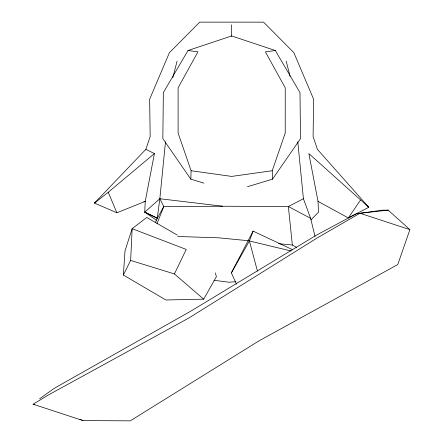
<?xml version="1.0" encoding="UTF-8"?>
<svg xmlns="http://www.w3.org/2000/svg" width="443" height="443" viewBox="0 0 443 443"><rect width="100%" height="100%" fill="white"/><g stroke="black" fill="none" stroke-linecap="round" stroke-linejoin="round"><path stroke-width="0.66" d="M190.839 179.182L191.088 170.727L178.108 133.044L178.103 87.825L197.927 51.859L187.998 50.513L163.345 92.609L162.836 138.653L190.839 179.182L204.013 183.147M215.37 272.855L216.378 276.759L203.669 299.175L165.854 299.977L123.342 275.025L130.652 260.429L132.158 228.682L146.755 217.447L177.206 235.045M156.501 220.271L144.734 212.142L145.243 201.388L154.408 153.583L145.863 149.341L94.509 203.066L116.869 212.79L145.243 201.388L143.87 201.432M123.342 275.025L125.037 250.738L132.158 228.682L186.232 249.437L174.426 273.94L203.669 299.175M155.277 222.746L157.265 218.333L159.84 198.735L165.494 141.771M172.842 77.553L177.1 61.112M145.863 149.341L150.171 136.477L149.651 99.232L169.414 52.667L199.699 22.15L263.568 22.15L293.853 52.667L313.616 99.232L313.096 136.477L317.404 149.341L368.786 207.274L348.353 217.934L318.024 201.388L308.854 153.583L368.786 207.274L367.203 205.956M272.495 179.182L272.246 170.727L285.226 133.044L285.231 87.825L265.407 51.859L275.336 50.513L299.989 92.609L300.498 138.653L272.495 179.182L247.471 186.713M409.886 229.624L397.781 264.554L258.978 340.872L130.275 420.85L83.035 420.59L33.114 404.215L49.505 394.353L189.017 317.919L317.011 238.063L359.965 213.249L388.173 210.143L409.886 229.624L359.965 213.249M292.358 249.586L253.114 231.13L249.403 240.959L231.368 272.916L236.457 284.14M156.994 223.632L163.794 206.521L159.84 198.735L144.734 212.142L157.265 218.333L163.794 206.521L222.713 206.239L288.365 206.521L303.427 198.735L297.774 141.771M231.368 272.916L253.114 231.13M348.353 217.934L360.502 200.053M310.997 219.872L318.534 212.142L318.024 201.388M96.142 201.809L94.509 203.066L108.258 192.268L154.408 153.583M39.615 398.783L54.301 388.306L190.939 311.075L316.197 235.288L356.061 213.891L382.37 210.165L388.173 210.143M187.998 50.513L231.667 35.961L275.336 50.513M272.246 170.727L231.667 176.414L191.088 170.727M235.931 281.676L229.042 282.23L213.975 280.281M177.588 236.49L218.737 237.825L249.005 240.787M278.586 243.683L292.347 245.034L296.539 247.388M159.84 198.735L222.713 206.239M33.114 404.215L34.476 404.415M291.09 250.998L249.403 240.959L257.477 271.221M130.652 260.429L174.426 273.94M79.878 419.222L83.035 420.59M144.734 212.142L157.221 218.067M315.034 236.412L310.615 218.333L288.365 206.521L292.347 245.034M108.258 192.268L116.869 212.79M303.427 198.735L310.615 218.333M286.167 61.112L290.082 76.24M231.634 24.814L231.634 36.381"/></g></svg>
